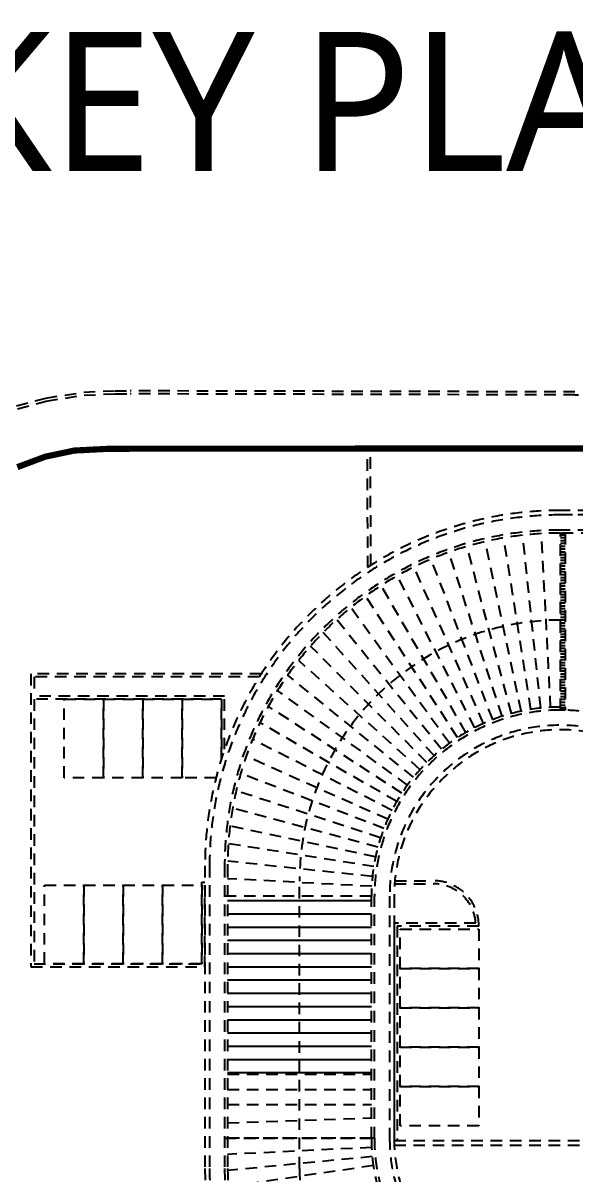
# Model space of a CAD drawing. Header units: millimetres. Extents: x 3775 to 244986, y 1861 to 55808.
# Drawn here: x 237929 to 238882, y 24488 to 26475 of the extents above; entities that cross this region are included whole.
import ezdxf
from ezdxf.enums import TextEntityAlignment as Align

# ---------------------------------------------------------------- set-up
doc = ezdxf.new("R2010")
doc.units = ezdxf.units.MM
doc.header["$LTSCALE"] = 100
doc.header["$MEASUREMENT"] = 0
doc.header["$PDSIZE"] = -10
doc.linetypes.add('-HID', pattern=[2.5, 1.5, -1])
doc.layers.get('0').update_dxf_attribs({"linetype": 'CONTINUOUS'})
for name, color, linetype in [('ELE9', 9, 'CONTINUOUS'), ('LAND-3', 9, 'CONTINUOUS'), ('TEXT', 3, 'CONTINUOUS')]:
    doc.layers.add(name, color=color, linetype=linetype)
doc.styles.add('나눔바른고딕', font='NanumBarunGothic.ttf')

# ---------------------------------------------------------------- blocks, each defined once
blk = doc.blocks.new('KEY PLAN_계단실G')
at = {"layer": 'ELE9', "linetype": '-HID', "ltscale": 0.1}
h = blk.add_hatch(dxfattribs=at)
h.set_pattern_fill('ANSI31', color=253, scale=29.4, angle=135)
h.set_pattern_definition([(180, (-8950.4118, -714689.1596), (-2e-16, -3.675), [])])
h.paths.add_polyline_path([(-4131.7, -106.8), (-4137.6, -106.8), (-4137.6, -336.1, -0.003049), (-4134.6, -336.2), (-4131.7, -336.2)])
h = blk.add_hatch(dxfattribs=at)
h.set_pattern_fill('ANSI31', color=253, scale=137.2, angle=135)
h.set_pattern_definition([(180, (-709787.08, -9474.785), (-1e-15, -17.15), [])])
h.paths.add_polyline_path([(-4568.8, -577.2), (-4568.8, -807.8), (-4382.6, -807.8), (-4382.6, -577.2)])
at = {"layer": 'ELE9', "color": 253, "linetype": '-HID', "ltscale": 0.1}
for p, q in [((-3625, -102.9), (-4137.6, -102.9)), ((-4572.7, -538), (-4572.7, -930)), ((-4568.8, -538), (-4568.8, -930)), ((-4382.6, -890.8), (-4382.6, -577.2)), ((-4378.6, -890.8), (-4378.6, -577.2)), ((-4568.8, -870.9), (-4382.6, -864.4))]:
    blk.add_line(p, q, dxfattribs=at)
for points in [[(-4842.1, 57.9), (-4804.5, 68), (-4755.2, 75.7), (-4714.7, 77.5), (-4695.1, 77.5)], [(-4118.9, 76), (-4695.1, 77.4)], [(-4840.8, 54.2), (-4803.7, 64.1), (-4754.8, 71.8), (-4714.6, 73.6), (-4695.1, 73.6)], [(-4118.9, 72.1), (-4695.1, 73.5)], [(-4387.4, -151.1), (-4387.5, 2.6)], [(-4383.5, -148.6), (-4383.6, 2.6)], [(-3625, -83.3), (-4137.6, -83.3)], [(-3621.1, -93.1), (-3621.1, -106.8), (-4137.6, -106.8)], [(-4188.5, -337.6), (-4235.2, -118)], [(-4175.9, -335.2), (-4211.1, -113.1)], [(-4163.2, -333.6), (-4186.7, -109.6)], [(-4150.4, -332.6), (-4162.2, -107.5)], [(-4137.6, -336.1), (-4137.6, -106.8)], [(-4213.3, -344.2), (-4282.3, -131.8)], [(-4201, -340.6), (-4258.9, -124.3)], [(-4225.4, -348.5), (-4305.1, -140.7)], [(-4248.8, -358.9), (-4349, -162.2)], [(-4237.2, -353.4), (-4327.4, -150.9)], [(-4260.1, -365), (-4369.9, -174.8)], [(-4271, -371.7), (-4390, -188.5)], [(-4281.6, -379), (-4409.3, -203.2)], [(-4291.7, -386.8), (-4427.7, -219)], [(-4301.5, -395.1), (-4445, -235.7)], [(-4310.8, -404), (-4461.4, -253.3)], [(-4319.6, -413.3), (-4476.8, -271.8)], [(-4525.1, -289.1), (-4823.6, -289.1), (-4823.6, -668.9), (-4598.2, -668.9), (-4598.2, -563)], [(-4527.6, -293), (-4819.6, -293), (-4819.6, -318)], [(-4328, -423), (-4491, -291)], [(-4335.8, -433.2), (-4504.1, -310.9)], [(-4572.7, -386.9), (-4572.7, -318), (-4819.6, -318)], [(-4572.7, -386.9), (-4572.7, -318), (-4819.6, -318)], [(-4576.6, -398.7), (-4576.6, -321.9), (-4819.6, -321.9), (-4819.6, -664.9), (-4602.1, -664.9), (-4602.1, -559.1), (-4598.2, -559.1)], [(-4583.8, -423.9), (-4627.6, -423.9), (-4627.6, -321.9), (-4576.6, -321.9), (-4576.6, -398.7)], [(-4343, -443.8), (-4516, -331.4)], [(-4349.7, -454.7), (-4526.8, -352.5)], [(-4355.9, -466), (-4536.4, -374)], [(-4361.4, -477.6), (-4544.7, -396)], [(-4366.3, -489.4), (-4551.8, -418.2)], [(-4370.6, -501.5), (-4557.6, -440.7)], [(-4374.2, -513.8), (-4562.3, -463.4)], [(-4377.2, -526.3), (-4565.6, -486.2)], [(-4379.5, -538.9), (-4567.8, -509.1)], [(-4381.2, -551.6), (-4568.7, -531.9)], [(-4382.2, -564.4), (-4568.8, -554.6)], [(-4382.6, -577.2), (-4572.7, -577.2)], [(-4568.8, -807.8), (-4382.6, -807.8)], [(-4568.8, -827.4), (-4382.6, -827.4)], [(-4568.8, -827.4), (-4382.6, -827.4)], [(-4568.8, -847), (-4382.6, -847)], [(-4572.7, -890.8), (-4378.6, -890.8)], [(-4378.6, -890.8), (-4572.7, -890.8)], [(-4382.6, -890.8), (-4568.8, -890.8)], [(-4353.2, -893.8), (-3922, -893.8)], [(-4382.3, -902.7), (-4568.8, -911.7)], [(-4353.2, -899.6), (-3922.1, -899.6)], [(-4381.4, -914.5), (-4568.8, -932.6)], [(-4380, -926.2), (-4568.1, -953.7)]]:
    blk.add_lwpolyline(points, dxfattribs=at)
for points in [[(-4118.9, 72, -0.311828), (-3902.6, -77.4, -0.311828)], [(-3625, -77.4), (-4137.6, -77.4, 0.414214), (-4598.2, -538), (-4598.2, -930, 1), (-3677, -930), (-3677, -439)], [(-3922, -83.3), (-4137.6, -83.3, 0.414214), (-4592.3, -538), (-4592.3, -930, 1), (-3682.8, -930), (-3682.8, -439)], [(-3799.5, -577.2), (-3799.5, -930, -1), (-4475.7, -930), (-4475.7, -557.6, -0.414214), (-4137.6, -219.5)], [(-4359, -890.8, 1), (-3916.1, -890.8), (-3916.1, -577.2, 1), (-4359, -577.2), (-4359, -890.8)], [(-4353.2, -890.8, 1), (-3922, -890.8), (-3922, -577.2, 1), (-4353.2, -577.2), (-4353.2, -890.8)], [(-4352.6, -561.1), (-4302.2, -561.1, -0.393426), (-4247.5, -612), (-4353.2, -612), (-4353.2, -894.7)], [(-4352.2, -557.1), (-4302.2, -557.1, -0.414214), (-4243.4, -615.9), (-4349.2, -615.9), (-4349.2, -894.7)]]:
    blk.add_lwpolyline(points, format="xyb", dxfattribs=at)
for points in [[(-4131.7, -336.2), (-4137.6, -336.2), (-4137.6, -106.8), (-4131.7, -106.8)], [(-4729.5, -423.9), (-4780.4, -423.9), (-4780.4, -321.9), (-4729.5, -321.9)], [(-4678.5, -423.9), (-4729.5, -423.9), (-4729.5, -321.9), (-4678.5, -321.9)], [(-4627.6, -423.9), (-4678.5, -423.9), (-4678.5, -321.9), (-4627.6, -321.9)], [(-4755, -664.9), (-4805.9, -664.9), (-4805.9, -563), (-4755, -563)], [(-4704, -664.9), (-4755, -664.9), (-4755, -563), (-4704, -563)], [(-4653, -664.9), (-4704, -664.9), (-4704, -563), (-4653, -563)], [(-4602.1, -664.9), (-4653, -664.9), (-4653, -563), (-4602.1, -563)], [(-4243.4, -670.8), (-4345.3, -670.8), (-4345.3, -619.9), (-4243.4, -619.9)], [(-4243.4, -721.8), (-4345.3, -721.8), (-4345.3, -670.8), (-4243.4, -670.8)], [(-4243.4, -772.7), (-4345.3, -772.7), (-4345.3, -721.8), (-4243.4, -721.8)], [(-4243.4, -823.7), (-4345.3, -823.7), (-4345.3, -772.7), (-4243.4, -772.7)], [(-4243.4, -874.7), (-4345.3, -874.7), (-4345.3, -823.7), (-4243.4, -823.7)]]:
    blk.add_lwpolyline(points, close=True, dxfattribs=at)
for centre, radius, start, end in [((-4137.6, -538), 435.1, 90, 180), ((-4137.6, -538), 431.2, 90, 180), ((-4137.6, -577.2), 245, 90, 180), ((-4137.6, -577.2), 241.1, 36.6954, 180), ((-4137.6, -890.8), 245, 180, 0), ((-4137.6, -890.8), 241.1, 180, 0), ((-4137.6, -930), 435.1, 180, 360), ((-4137.6, -930), 431.2, 180, 360)]:
    blk.add_arc(centre, radius, start, end, dxfattribs=at)
for p in [(-4379.1, -145.8), (-4548.9, -330.7)]:
    blk.add_point(p, dxfattribs=at)
at = {"layer": 'LAND-3', "color": 1, "ltscale": 0.1, "const_width": 8}
blk.add_lwpolyline([(0, 0), (-2016.7, -0.2), (-3843.7, 0.7), (-4007.5, 2.9), (-4721.7, 2.4), (-4767.3, 0.1), (-4804.8, -7.8), (-4841.2, -21.4)], dxfattribs=at)
at = {"layer": 'TEXT', "style": '나눔바른고딕'}
blk.add_text('■ KEY PLAN', height=180, dxfattribs=at).set_placement((-5248.3, 452.4), align=Align.MIDDLE_LEFT)

msp = doc.modelspace()

# ---------------------------------------------------------------- block references
at = {"xscale": 1.333333333333333, "yscale": 1.333333333333333, "zscale": 1.333333333333333}
msp.add_blockref('KEY PLAN_계단실G', (244373.8, 25736.9), dxfattribs=at)

doc.saveas('drawing.dxf')
